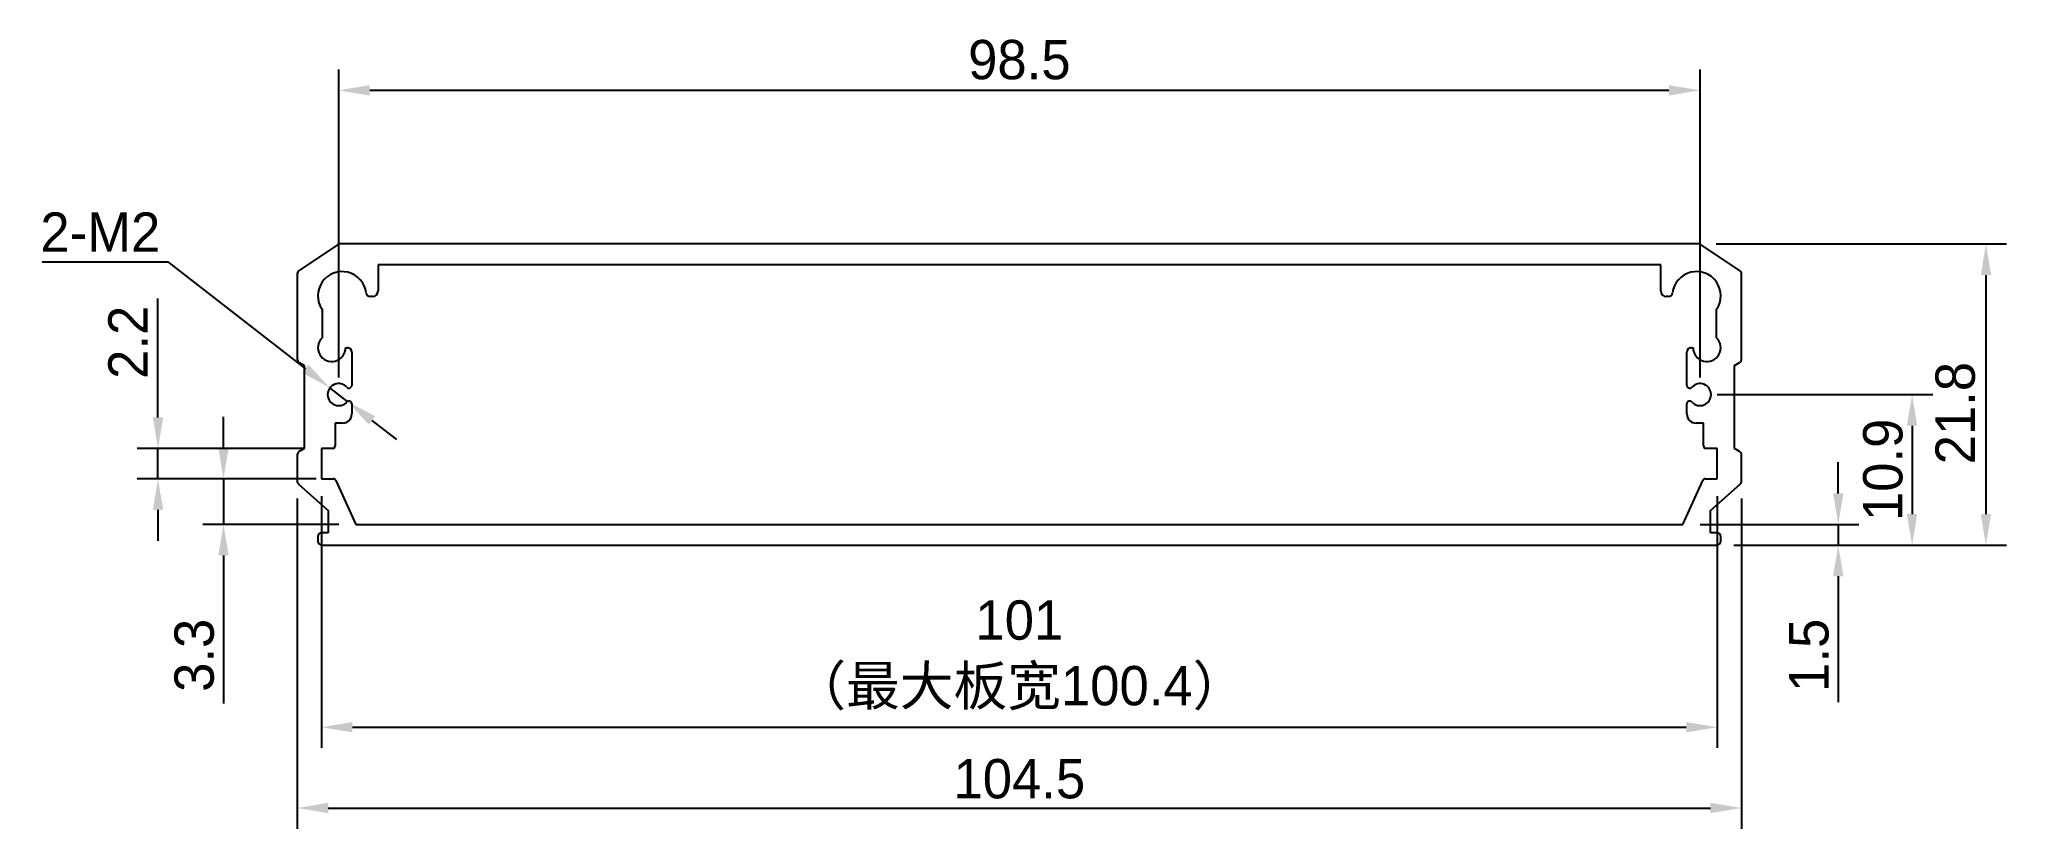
# Model space of a CAD drawing. Header units: millimetres. Extents: x 21089 to 21232, y -4815 to -4758.
import ezdxf

# ---------------------------------------------------------------- set-up
doc = ezdxf.new("R2010")
doc.units = ezdxf.units.MM
doc.header["$LTSCALE"] = 0.5
doc.header["$PDMODE"] = 35
for name, color, linetype, lineweight in [('3标注', 30, 'Continuous', 9), ('标注线', 7, 'Continuous', 13), ('粗实线', 7, 'Continuous', 25)]:
    doc.layers.add(name, color=color, linetype=linetype, lineweight=lineweight)
doc.styles.get("Standard").update_dxf_attribs({"font": ''})
doc.styles.get('Standard').set_extended_font_data('思源黑体 Normal')
doc.dimstyles.new('1比1 文字2.85', dxfattribs={"dimtxt": 2.85, "dimasz": 2.25, "dimexe": 1.5, "dimexo": 1.25, "dimgap": 0.7, "dimtad": 1, "dimdec": 1, "dimdsep": 46, "dimtxsty": 'Standard', "dimcen": 1.8, "dimadec": 0, "dimazin": 0, "dimtfac": 1, "dimtdec": 1, "dimtmove": 0, "dimatfit": 3, "dimfxl": 1, "dimarcsym": 0})
doc.dimstyles.new('1比1 文字2.85直径', dxfattribs={"dimtxt": 2.85, "dimasz": 2.25, "dimexe": 1.5, "dimexo": 1.25, "dimgap": 0.7, "dimtad": 1, "dimtih": 1, "dimtoh": 1, "dimdec": 1, "dimdsep": 46, "dimtxsty": 'Standard', "dimcen": 1.8, "dimadec": 0, "dimazin": 0, "dimtfac": 1, "dimtdec": 1, "dimtmove": 0, "dimatfit": 3, "dimfxl": 1, "dimarcsym": 0})

# ---------------------------------------------------------------- blocks, each defined once
blk = doc.blocks.new('*D81')
at = {"layer": '3标注', "color": 0, "lineweight": -2, "ltscale": 0.1}
for p, q in [((21109.84, -4791.04), (21109.84, -4809.28)), ((21210.88, -4791.04), (21210.88, -4809.28)), ((21112.09, -4807.78), (21208.63, -4807.78))]:
    blk.add_line(p, q, dxfattribs=at)
at = {"layer": '3标注', "color": 0, "ltscale": 0.1}
for points in [[(21112.09, -4807.4), (21112.09, -4808.15), (21109.84, -4807.78)], [(21208.63, -4807.4), (21208.63, -4808.15), (21210.88, -4807.78)]]:
    blk.add_solid(points, dxfattribs=at)
at = {"layer": 'Defpoints', "color": 0, "ltscale": 0.1}
for p in [(21109.84, -4789.79), (21210.88, -4789.79), (21210.88, -4807.78)]:
    blk.add_point(p, dxfattribs=at)
at = {"layer": '3标注', "color": 0, "ltscale": 0.1, "insert": (21160.36, -4798.59), "char_height": 2.85, "attachment_point": 2}
blk.add_mtext('101\\P（最大板宽100.4）', dxfattribs=at)
blk = doc.blocks.new('*D82')
at = {"layer": 'Defpoints', "color": 0, "ltscale": 0.1}
for p in [(21110.71, -4789.79), (21102.75, -4793.09), (21112.34, -4793.09)]:
    blk.add_point(p, dxfattribs=at)
at = {"layer": '标注线', "color": 0, "lineweight": -2, "ltscale": 0.1}
for p, q in [((21102.75, -4787.54), (21102.75, -4785.29)), ((21109.46, -4789.79), (21101.25, -4789.79)), ((21102.75, -4789.79), (21102.75, -4793.09)), ((21111.09, -4793.09), (21101.25, -4793.09)), ((21102.75, -4795.34), (21102.75, -4806.07))]:
    blk.add_line(p, q, dxfattribs=at)
at = {"layer": '标注线', "color": 0, "ltscale": 0.1}
for points in [[(21102.38, -4787.54), (21103.13, -4787.54), (21102.75, -4789.79)], [(21102.38, -4795.34), (21103.13, -4795.34), (21102.75, -4793.09)]]:
    blk.add_solid(points, dxfattribs=at)
at = {"layer": '标注线', "color": 0, "ltscale": 0.1, "insert": (21099.2, -4802.57), "char_height": 2.85, "attachment_point": 2, "rotation": 90}
blk.add_mtext('3.3', dxfattribs=at)
blk = doc.blocks.new('*D83')
at = {"layer": 'Defpoints', "color": 0, "ltscale": 0.1}
for p in [(21208.38, -4793.09), (21210.83, -4794.59), (21219.63, -4794.59)]:
    blk.add_point(p, dxfattribs=at)
at = {"layer": '标注线', "color": 0, "lineweight": -2, "ltscale": 0.1}
for p, q in [((21219.63, -4790.84), (21219.63, -4788.59)), ((21209.63, -4793.09), (21221.13, -4793.09)), ((21219.63, -4793.09), (21219.63, -4794.59)), ((21212.08, -4794.59), (21221.13, -4794.59)), ((21219.63, -4796.84), (21219.63, -4805.96))]:
    blk.add_line(p, q, dxfattribs=at)
at = {"layer": '标注线', "color": 0, "ltscale": 0.1}
for points in [[(21219.26, -4790.84), (21220.01, -4790.84), (21219.63, -4793.09)], [(21219.26, -4796.84), (21220.01, -4796.84), (21219.63, -4794.59)]]:
    blk.add_solid(points, dxfattribs=at)
at = {"layer": '标注线', "color": 0, "ltscale": 0.1, "insert": (21216.08, -4802.57), "char_height": 2.85, "attachment_point": 2, "rotation": 90}
blk.add_mtext('1.5', dxfattribs=at)
blk = doc.blocks.new('*D84')
at = {"layer": 'Defpoints', "color": 0, "ltscale": 0.1}
for p in [(21108.09, -4789.96), (21212.63, -4789.96), (21212.63, -4813.63)]:
    blk.add_point(p, dxfattribs=at)
at = {"layer": '标注线', "color": 0, "lineweight": -2, "ltscale": 0.1}
for p, q in [((21108.09, -4791.21), (21108.09, -4815.13)), ((21212.63, -4791.21), (21212.63, -4815.13)), ((21110.34, -4813.63), (21210.38, -4813.63))]:
    blk.add_line(p, q, dxfattribs=at)
at = {"layer": '标注线', "color": 0, "ltscale": 0.1}
for points in [[(21110.34, -4813.25), (21110.34, -4814), (21108.09, -4813.63)], [(21210.38, -4813.25), (21210.38, -4814), (21212.63, -4813.63)]]:
    blk.add_solid(points, dxfattribs=at)
at = {"layer": '标注线', "color": 0, "ltscale": 0.1, "insert": (21160.36, -4810.08), "char_height": 2.85, "attachment_point": 2}
blk.add_mtext('104.5', dxfattribs=at)
blk = doc.blocks.new('*D85')
at = {"layer": 'Defpoints', "color": 0, "ltscale": 0.1}
for p in [(21209.54, -4772.78), (21210.83, -4794.59), (21230.32, -4794.59)]:
    blk.add_point(p, dxfattribs=at)
at = {"layer": '标注线', "color": 0, "lineweight": -2, "ltscale": 0.1}
for p, q in [((21210.79, -4772.78), (21231.82, -4772.78)), ((21230.32, -4775.03), (21230.32, -4792.34)), ((21212.08, -4794.59), (21231.82, -4794.59))]:
    blk.add_line(p, q, dxfattribs=at)
at = {"layer": '标注线', "color": 0, "ltscale": 0.1}
for points in [[(21229.95, -4775.03), (21230.7, -4775.03), (21230.32, -4772.78)], [(21229.95, -4792.34), (21230.7, -4792.34), (21230.32, -4794.59)]]:
    blk.add_solid(points, dxfattribs=at)
at = {"layer": '标注线', "color": 0, "ltscale": 0.1, "insert": (21226.67, -4785.03), "char_height": 2.85, "attachment_point": 2, "rotation": 90}
blk.add_mtext('21.8', dxfattribs=at)
blk = doc.blocks.new('*D86')
at = {"layer": 'Defpoints', "color": 0, "ltscale": 0.1}
for p in [(21209.63, -4761.65), (21111.09, -4783.69), (21209.63, -4783.69)]:
    blk.add_point(p, dxfattribs=at)
at = {"layer": '标注线', "color": 0, "lineweight": -2, "ltscale": 0.1}
for p, q in [((21111.09, -4782.44), (21111.09, -4760.15)), ((21209.63, -4782.44), (21209.63, -4760.15)), ((21113.34, -4761.65), (21207.38, -4761.65))]:
    blk.add_line(p, q, dxfattribs=at)
at = {"layer": '标注线', "color": 0, "ltscale": 0.1}
for points in [[(21113.34, -4761.28), (21113.34, -4762.03), (21111.09, -4761.65)], [(21207.38, -4761.28), (21207.38, -4762.03), (21209.63, -4761.65)]]:
    blk.add_solid(points, dxfattribs=at)
at = {"layer": '标注线', "color": 0, "ltscale": 0.1, "insert": (21160.36, -4758), "char_height": 2.85, "attachment_point": 2}
blk.add_mtext('98.5', dxfattribs=at)
blk = doc.blocks.new('*D87')
at = {"layer": 'Defpoints', "color": 0, "ltscale": 0.1}
for p in [(21209.63, -4783.69), (21210.83, -4794.59), (21224.98, -4794.59)]:
    blk.add_point(p, dxfattribs=at)
at = {"layer": '标注线', "color": 0, "lineweight": -2, "ltscale": 0.1}
for p, q in [((21210.88, -4783.69), (21226.48, -4783.69)), ((21224.98, -4785.94), (21224.98, -4792.34)), ((21212.08, -4794.59), (21226.48, -4794.59))]:
    blk.add_line(p, q, dxfattribs=at)
at = {"layer": '标注线', "color": 0, "ltscale": 0.1}
for points in [[(21224.6, -4785.94), (21225.35, -4785.94), (21224.98, -4783.69)], [(21224.6, -4792.34), (21225.35, -4792.34), (21224.98, -4794.59)]]:
    blk.add_solid(points, dxfattribs=at)
at = {"layer": '标注线', "color": 0, "ltscale": 0.1, "insert": (21221.43, -4789.14), "char_height": 2.85, "attachment_point": 2, "rotation": 90}
blk.add_mtext('10.9', dxfattribs=at)
blk = doc.blocks.new('*D88')
at = {"layer": 'Defpoints', "color": 0, "ltscale": 0.1}
for p in [(21110.46, -4783.2), (21111.72, -4784.18)]:
    blk.add_point(p, dxfattribs=at)
at = {"layer": '标注线', "color": 0, "lineweight": -2, "ltscale": 0.1}
for p, q in [((21089.64, -4774.07), (21098.73, -4774.07)), ((21098.73, -4774.07), (21108.68, -4781.81)), ((21111.72, -4784.18), (21110.46, -4783.2)), ((21113.49, -4785.56), (21115.27, -4786.94))]:
    blk.add_line(p, q, dxfattribs=at)
at = {"layer": '标注线', "color": 0, "ltscale": 0.1}
for points in [[(21108.91, -4781.52), (21108.45, -4782.11), (21110.46, -4783.2)], [(21113.73, -4785.26), (21113.26, -4785.86), (21111.72, -4784.18)]]:
    blk.add_solid(points, dxfattribs=at)
at = {"layer": '标注线', "color": 0, "ltscale": 0.1, "insert": (21093.84, -4771.92), "char_height": 2.85, "attachment_point": 5}
blk.add_mtext('2-M2', dxfattribs=at)
blk = doc.blocks.new('*D94')
at = {"layer": 'Defpoints', "color": 0}
for p in [(21098.01, -4787.59), (21109.84, -4787.59), (21109.84, -4789.79)]:
    blk.add_point(p, dxfattribs=at)
at = {"layer": '标注线', "color": 0, "lineweight": -2}
for p, q in [((21098.01, -4785.34), (21098.01, -4776.72)), ((21108.59, -4787.59), (21096.51, -4787.59)), ((21098.01, -4789.79), (21098.01, -4787.59)), ((21108.59, -4789.79), (21096.51, -4789.79)), ((21098.01, -4792.04), (21098.01, -4794.29))]:
    blk.add_line(p, q, dxfattribs=at)
at = {"layer": '标注线', "color": 0}
for points in [[(21097.64, -4785.34), (21098.39, -4785.34), (21098.01, -4787.59)], [(21097.64, -4792.04), (21098.39, -4792.04), (21098.01, -4789.79)]]:
    blk.add_solid(points, dxfattribs=at)
at = {"layer": '标注线', "color": 0, "insert": (21095.84, -4779.9), "char_height": 2.85, "attachment_point": 5, "rotation": 90}
blk.add_mtext('2.2', dxfattribs=at)

msp = doc.modelspace()

# ---------------------------------------------------------------- linework, layer by layer
at = {"layer": '粗实线'}
for p, q in [((21111.01, -4772.83), (21108.22, -4774.69)), ((21209.54, -4772.78), (21111.18, -4772.78)), ((21212.49, -4774.69), (21209.7, -4772.83)), ((21206.78, -4774.28), (21113.94, -4774.28)), ((21113.94, -4774.28), (21113.94, -4776.18)), ((21206.78, -4776.18), (21206.78, -4774.28)), ((21108.09, -4774.94), (21108.09, -4781.12)), ((21212.63, -4781.12), (21212.63, -4774.94)), ((21113.54, -4776.58), (21113.37, -4776.58)), ((21207.34, -4776.58), (21207.18, -4776.58)), ((21109.89, -4777.51), (21109.89, -4779.57)), ((21210.83, -4779.57), (21210.83, -4777.51)), ((21111.59, -4780.29), (21111.7, -4780.29)), ((21209.01, -4780.29), (21209.13, -4780.29)), ((21108.23, -4781.37), (21108.59, -4781.59)), ((21108.59, -4781.59), (21108.59, -4787.59)), ((21112.04, -4780.62), (21112.04, -4783.02)), ((21208.68, -4783.02), (21208.68, -4780.62)), ((21212.13, -4781.59), (21212.48, -4781.37)), ((21212.13, -4787.59), (21212.13, -4781.59)), ((21112.04, -4784.35), (21112.04, -4785.09)), ((21208.68, -4785.09), (21208.68, -4784.35)), ((21111.37, -4785.75), (21110.84, -4785.75)), ((21110.84, -4785.75), (21110.84, -4787.39)), ((21209.88, -4785.75), (21209.34, -4785.75)), ((21209.88, -4787.39), (21209.88, -4785.75)), ((21108.09, -4788.06), (21108.09, -4789.96)), ((21108.59, -4787.59), (21108.23, -4787.8)), ((21110.64, -4787.59), (21109.84, -4787.59)), ((21109.84, -4787.59), (21109.84, -4789.79)), ((21210.88, -4787.59), (21210.08, -4787.59)), ((21210.88, -4789.79), (21210.88, -4787.59)), ((21212.48, -4787.8), (21212.13, -4787.59)), ((21212.63, -4789.96), (21212.63, -4788.06)), ((21108.19, -4790.18), (21110.34, -4792.09)), ((21109.84, -4789.79), (21110.71, -4789.79)), ((21110.89, -4789.91), (21112.34, -4793.09)), ((21208.38, -4793.09), (21209.82, -4789.91)), ((21210.01, -4789.79), (21210.88, -4789.79)), ((21210.38, -4792.09), (21212.53, -4790.18)), ((21110.34, -4792.09), (21110.34, -4793.69)), ((21112.34, -4793.09), (21208.38, -4793.09)), ((21210.38, -4793.69), (21210.38, -4792.09)), ((21109.59, -4793.99), (21109.59, -4794.29)), ((21110.34, -4793.69), (21109.89, -4793.69)), ((21210.83, -4793.69), (21210.38, -4793.69)), ((21211.13, -4794.29), (21211.13, -4793.99)), ((21109.89, -4794.59), (21210.83, -4794.59))]:
    msp.add_line(p, q, dxfattribs=at)
for centre, radius, start, end in [((21111.18, -4773.08), 0.3, 90, 123.6901), ((21209.54, -4773.08), 0.3, 56.3099, 90), ((21108.39, -4774.94), 0.3, 123.6901, 180), ((21111.34, -4776.53), 1.75, 7.0047, 214.0477), ((21209.38, -4776.53), 1.75, 325.9523, 172.9953), ((21212.33, -4774.94), 0.3, 0, 56.3099), ((21113.37, -4776.28), 0.3, 187.0047, 270), ((21113.54, -4776.18), 0.4, 270, 0), ((21207.18, -4776.18), 0.4, 180, 270), ((21207.34, -4776.28), 0.3, 270, 352.9953), ((21110.59, -4780.29), 1, 134.427, 0), ((21111.7, -4780.62), 0.333, 0, 90), ((21209.01, -4780.62), 0.333, 90, 180), ((21210.13, -4780.29), 1, 180, 45.573), ((21108.39, -4781.12), 0.3, 180, 239.0362), ((21212.33, -4781.12), 0.3, 300.9638, 360), ((21111.09, -4783.69), 0.8, 41.6102, 318.3898), ((21209.63, -4783.69), 0.8, 221.6102, 138.3898), ((21111.37, -4785.09), 0.667, 270, 0), ((21209.34, -4785.09), 0.667, 180, 270), ((21110.64, -4787.39), 0.2, 270, 0), ((21210.08, -4787.39), 0.2, 180, 270), ((21108.39, -4788.06), 0.3, 120.9638, 180), ((21212.33, -4788.06), 0.3, 0, 59.0362), ((21108.39, -4789.96), 0.3, 180, 228.3665), ((21110.71, -4789.99), 0.2, 24.444, 90), ((21210.01, -4789.99), 0.2, 90, 155.556), ((21212.33, -4789.96), 0.3, 311.6335, 0), ((21109.89, -4793.99), 0.3, 90, 180), ((21109.89, -4794.29), 0.3, 180, 270), ((21210.83, -4793.99), 0.3, 0, 90), ((21210.83, -4794.29), 0.3, 270, 0)]:
    msp.add_arc(centre, radius, start, end, dxfattribs=at)
for points, knots in [([(21111.69, -4783.16), (21111.7, -4783.17), (21111.72, -4783.19), (21111.76, -4783.22), (21111.81, -4783.23), (21111.86, -4783.23), (21111.91, -4783.21), (21111.96, -4783.18), (21112, -4783.14), (21112.03, -4783.08), (21112.04, -4783.04), (21112.04, -4783.02)], [0, 0, 0, 0, 0.106559, 0.203625, 0.297498, 0.395096, 0.502622, 0.625606, 0.751522, 0.875034, 1, 1, 1, 1]), ([(21208.68, -4783.02), (21208.68, -4783.04), (21208.68, -4783.07), (21208.7, -4783.12), (21208.72, -4783.16), (21208.76, -4783.19), (21208.81, -4783.21), (21208.87, -4783.23), (21208.93, -4783.22), (21208.98, -4783.2), (21209.01, -4783.17), (21209.03, -4783.16)], [0, 0, 0, 0, 0.106513, 0.203546, 0.29739, 0.394956, 0.502437, 0.625437, 0.751373, 0.874959, 1, 1, 1, 1]), ([(21112.04, -4784.35), (21112.04, -4784.34), (21112.04, -4784.3), (21112.02, -4784.26), (21111.99, -4784.22), (21111.95, -4784.19), (21111.91, -4784.16), (21111.85, -4784.15), (21111.79, -4784.15), (21111.73, -4784.18), (21111.7, -4784.2), (21111.69, -4784.22)], [0, 0, 0, 0, 0.106513, 0.203546, 0.29739, 0.394956, 0.502437, 0.625437, 0.751373, 0.874959, 1, 1, 1, 1]), ([(21209.03, -4784.22), (21209.02, -4784.21), (21208.99, -4784.18), (21208.95, -4784.16), (21208.9, -4784.15), (21208.86, -4784.15), (21208.8, -4784.16), (21208.75, -4784.19), (21208.71, -4784.24), (21208.68, -4784.29), (21208.68, -4784.33), (21208.68, -4784.35)], [0, 0, 0, 0, 0.106559, 0.203625, 0.297498, 0.395096, 0.502622, 0.625606, 0.751522, 0.875034, 1, 1, 1, 1])]:
    msp.add_open_spline(points, degree=3, knots=knots, dxfattribs=at)

# ---------------------------------------------------------------- dimensions: what is measured, and where the dimension line sits
at = {"layer": '3标注', "ltscale": 0.1}
dim = msp.add_linear_dim(base=(21210.88, -4807.78), p1=(21109.84, -4789.79), p2=(21210.88, -4789.79), text='<>\\P（最大板宽100.4）', dimstyle='1比1 文字2.85', dxfattribs=at)
dim.commit()
dim.dimension.update_dxf_attribs({"geometry": '*D81', "text_midpoint": (21160.36, -4807.78), "dimtype": 160})
at = {"layer": '标注线', "ltscale": 0.1}
for base, p1, p2, picture, middle in [((21209.63, -4761.65), (21111.09, -4783.69), (21209.63, -4783.69), '*D86', (21160.36, -4761.65)), ((21212.63, -4813.63), (21108.09, -4789.96), (21212.63, -4789.96), '*D84', (21160.36, -4813.63))]:
    dim = msp.add_linear_dim(base=base, p1=p1, p2=p2, dimstyle='1比1 文字2.85', dxfattribs=at)
    dim.commit()
    dim.dimension.update_dxf_attribs({"geometry": picture, "text_midpoint": middle, "dimtype": 160})
dim = msp.add_diameter_dim_2p(p1=(21111.72, -4784.18), p2=(21110.46, -4783.2), text='2-M2', dimstyle='1比1 文字2.85直径', dxfattribs=at)
dim.commit()
dim.dimension.update_dxf_attribs({"geometry": '*D88', "text_midpoint": (21093.84, -4774.07), "dimtype": 163})
for base, p1, p2, picture, middle in [((21230.32, -4794.59), (21209.54, -4772.78), (21210.83, -4794.59), '*D85', (21230.32, -4785.03)), ((21224.98, -4794.59), (21209.63, -4783.69), (21210.83, -4794.59), '*D87', (21224.98, -4789.14)), ((21102.75, -4793.09), (21110.71, -4789.79), (21112.34, -4793.09), '*D82', (21102.75, -4802.57)), ((21219.63, -4794.59), (21208.38, -4793.09), (21210.83, -4794.59), '*D83', (21219.63, -4802.57))]:
    dim = msp.add_linear_dim(base=base, p1=p1, p2=p2, angle=90, dimstyle='1比1 文字2.85', dxfattribs=at)
    dim.commit()
    dim.dimension.update_dxf_attribs({"geometry": picture, "text_midpoint": middle, "dimtype": 160})
at = {"layer": '标注线'}
dim = msp.add_linear_dim(base=(21098.01, -4787.59), p1=(21109.84, -4789.79), p2=(21109.84, -4787.59), angle=90, dimstyle='1比1 文字2.85', dxfattribs=at)
dim.commit()
dim.dimension.update_dxf_attribs({"geometry": '*D94', "text_midpoint": (21095.84, -4779.9)})

doc.saveas('drawing.dxf')
